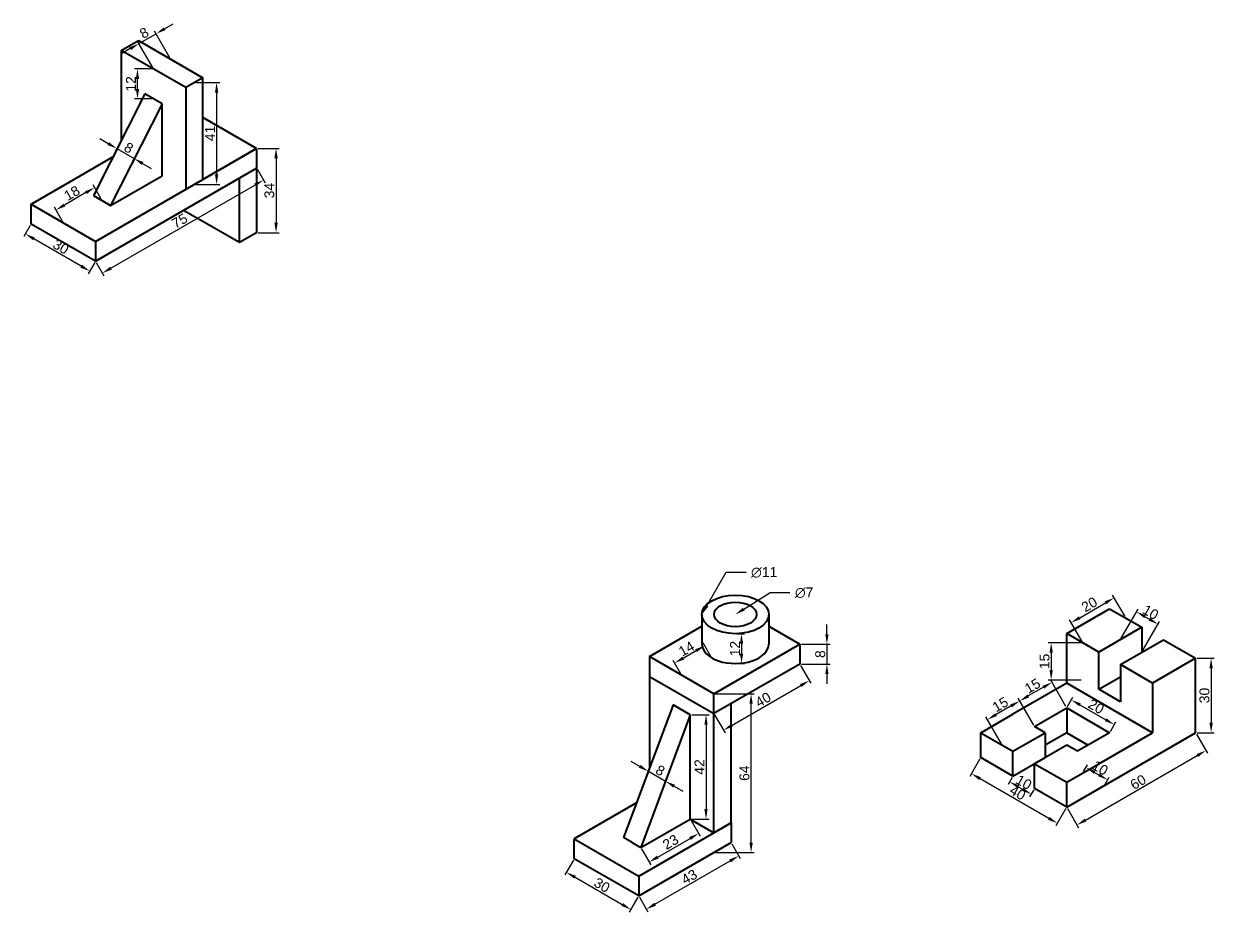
# Model space of a CAD drawing. Header units: millimetres. Extents: x 2913 to 4784, y 824 to 1617.
# Drawn here: x 4304.2 to 4784.1, y 1205.5 to 1563.6 of the extents above; entities that cross this region are included whole.
import ezdxf
from ezdxf import colors
from ezdxf.entities.mleader import LeaderData, LeaderLine
from ezdxf.math import Vec2, Vec3

# ---------------------------------------------------------------- set-up
doc = ezdxf.new("R2010")
doc.units = ezdxf.units.MM
doc.layers.add('Thick', color=7, linetype='Continuous', lineweight=40)
doc.styles.get("Standard").update_dxf_attribs({"font": 'arial.ttf'})
doc.dimstyles.new('ISO-25', dxfattribs={"dimtxt": 4, "dimasz": 4, "dimexe": 1.25, "dimexo": 0.625, "dimtad": 1, "dimtxsty": 'Standard', "dimcen": 2.5, "dimadec": 0, "dimazin": 0, "dimtfac": 1, "dimtmove": 0, "dimatfit": 3, "dimfxl": 1, "dimarcsym": 0})

# ---------------------------------------------------------------- blocks, each defined once
blk = doc.blocks.new('*D25')
at = {"color": 0, "lineweight": -2, "transparency": 16777216}
for p, q in [((4724.96, 1288.36), (4727.14, 1292.14)), ((4729.98, 1289.05), (4740.37, 1283.05)), ((4742.28, 1278.36), (4744.46, 1282.14))]:
    blk.add_line(p, q, dxfattribs=at)
at = {"color": 0, "transparency": 16777216}
for points in [[(4730.31, 1289.63), (4729.65, 1288.48), (4726.52, 1291.05)], [(4740.71, 1283.63), (4740.04, 1282.48), (4743.84, 1281.05)]]:
    blk.add_solid(points, dxfattribs=at)
at = {"layer": 'Defpoints', "color": 0, "transparency": 16777216}
for p in [(4724.65, 1287.81), (4741.97, 1277.81), (4743.84, 1281.05)]:
    blk.add_point(p, dxfattribs=at)
at = {"color": 0, "transparency": 16777216, "insert": (4736.51, 1288.36), "char_height": 4, "attachment_point": 5, "rotation": 330}
blk.add_mtext('20', dxfattribs=at)
blk = doc.blocks.new('*D26')
at = {"color": 0, "lineweight": -2, "transparency": 16777216}
for p, q in [((4731.45, 1262.11), (4733.07, 1264.91)), ((4735.91, 1261.82), (4737.64, 1260.82)), ((4740.11, 1257.11), (4741.73, 1259.91))]:
    blk.add_line(p, q, dxfattribs=at)
at = {"color": 0, "transparency": 16777216}
for points in [[(4736.24, 1262.4), (4735.58, 1261.25), (4732.45, 1263.82)], [(4737.97, 1261.4), (4737.31, 1260.25), (4741.11, 1258.82)]]:
    blk.add_solid(points, dxfattribs=at)
at = {"layer": 'Defpoints', "color": 0, "transparency": 16777216}
for p in [(4731.14, 1261.56), (4741.11, 1258.82), (4739.8, 1256.56)]:
    blk.add_point(p, dxfattribs=at)
at = {"color": 0, "transparency": 16777216, "insert": (4738.11, 1263.63), "char_height": 4, "attachment_point": 5, "rotation": 330}
blk.add_mtext('10', dxfattribs=at)
blk = doc.blocks.new('*D27')
at = {"color": 0, "lineweight": -2, "transparency": 16777216}
for p, q in [((4776.92, 1277.27), (4781.39, 1269.53)), ((4732.27, 1242.61), (4777.3, 1268.61)), ((4724.96, 1247.27), (4729.43, 1239.53))]:
    blk.add_line(p, q, dxfattribs=at)
at = {"color": 0, "transparency": 16777216}
for points in [[(4776.97, 1269.19), (4777.63, 1268.03), (4780.77, 1270.61)], [(4731.93, 1243.19), (4732.6, 1242.03), (4728.8, 1240.61)]]:
    blk.add_solid(points, dxfattribs=at)
at = {"layer": 'Defpoints', "color": 0, "transparency": 16777216}
for p in [(4776.61, 1277.81), (4780.77, 1270.61), (4724.65, 1247.81)]:
    blk.add_point(p, dxfattribs=at)
at = {"color": 0, "transparency": 16777216, "insert": (4753.45, 1257.92), "char_height": 4, "attachment_point": 5, "rotation": 30}
blk.add_mtext('60', dxfattribs=at)
blk = doc.blocks.new('*D28')
at = {"color": 0, "lineweight": -2, "transparency": 16777216}
for p, q in [((4730.52, 1314.06), (4717.14, 1314.06)), ((4718.39, 1310.06), (4718.39, 1303.06)), ((4730.52, 1299.06), (4717.14, 1299.06))]:
    blk.add_line(p, q, dxfattribs=at)
at = {"color": 0, "transparency": 16777216}
for points in [[(4717.72, 1310.06), (4719.06, 1310.06), (4718.39, 1314.06)], [(4717.72, 1303.06), (4719.06, 1303.06), (4718.39, 1299.06)]]:
    blk.add_solid(points, dxfattribs=at)
at = {"layer": 'Defpoints', "color": 0, "transparency": 16777216}
for p in [(4731.14, 1314.06), (4718.39, 1299.06), (4731.14, 1299.06)]:
    blk.add_point(p, dxfattribs=at)
at = {"color": 0, "transparency": 16777216, "insert": (4715.72, 1306.56), "char_height": 4, "attachment_point": 5, "rotation": 90}
blk.add_mtext('15', dxfattribs=at)
blk = doc.blocks.new('*D29')
at = {"color": 0, "lineweight": -2, "transparency": 16777216}
for p, q in [((4729.92, 1324.18), (4740.31, 1330.18)), ((4748.15, 1324.61), (4743.15, 1333.27)), ((4730.83, 1314.61), (4725.83, 1323.27))]:
    blk.add_line(p, q, dxfattribs=at)
at = {"color": 0, "transparency": 16777216}
for points in [[(4739.98, 1330.76), (4740.64, 1329.61), (4743.77, 1332.18)], [(4729.58, 1324.76), (4730.25, 1323.61), (4726.45, 1322.18)]]:
    blk.add_solid(points, dxfattribs=at)
at = {"layer": 'Defpoints', "color": 0, "transparency": 16777216}
for p in [(4743.77, 1332.18), (4748.46, 1324.06), (4731.14, 1314.06)]:
    blk.add_point(p, dxfattribs=at)
at = {"color": 0, "transparency": 16777216, "insert": (4733.78, 1329.49), "char_height": 4, "attachment_point": 5, "rotation": 30}
blk.add_mtext('20', dxfattribs=at)
blk = doc.blocks.new('*D30')
at = {"color": 0, "lineweight": -2, "transparency": 16777216}
for p, q in [((4746.61, 1315.86), (4753.42, 1327.65)), ((4756.26, 1324.57), (4757.99, 1323.57)), ((4755.27, 1310.86), (4762.08, 1322.65))]:
    blk.add_line(p, q, dxfattribs=at)
at = {"color": 0, "transparency": 16777216}
for points in [[(4756.59, 1325.14), (4755.92, 1323.99), (4752.79, 1326.57)], [(4758.32, 1324.14), (4757.65, 1322.99), (4761.45, 1321.57)]]:
    blk.add_solid(points, dxfattribs=at)
at = {"layer": 'Defpoints', "color": 0, "transparency": 16777216}
for p in [(4761.45, 1321.57), (4746.3, 1315.31), (4754.96, 1310.31)]:
    blk.add_point(p, dxfattribs=at)
at = {"color": 0, "transparency": 16777216, "insert": (4758.46, 1326.38), "char_height": 4, "attachment_point": 5, "rotation": 330}
blk.add_mtext('10', dxfattribs=at)
blk = doc.blocks.new('*D31')
at = {"color": 0, "lineweight": -2, "transparency": 16777216}
for p, q in [((4777.23, 1307.81), (4784.11, 1307.81)), ((4782.86, 1303.81), (4782.86, 1281.81)), ((4777.23, 1277.81), (4784.11, 1277.81))]:
    blk.add_line(p, q, dxfattribs=at)
at = {"color": 0, "transparency": 16777216}
for points in [[(4782.19, 1303.81), (4783.52, 1303.81), (4782.86, 1307.81)], [(4782.19, 1281.81), (4783.52, 1281.81), (4782.86, 1277.81)]]:
    blk.add_solid(points, dxfattribs=at)
at = {"layer": 'Defpoints', "color": 0, "transparency": 16777216}
for p in [(4776.61, 1307.81), (4776.61, 1277.81), (4782.86, 1277.81)]:
    blk.add_point(p, dxfattribs=at)
at = {"color": 0, "transparency": 16777216, "insert": (4780.19, 1292.81), "char_height": 4, "attachment_point": 5, "rotation": 90}
blk.add_mtext('30', dxfattribs=at)
blk = doc.blocks.new('*D32')
at = {"color": 0, "lineweight": -2, "transparency": 16777216}
for p, q in [((4711.34, 1280.86), (4705.08, 1291.7)), ((4702.24, 1288.62), (4696.18, 1285.12)), ((4698.35, 1273.36), (4692.09, 1284.2))]:
    blk.add_line(p, q, dxfattribs=at)
at = {"color": 0, "transparency": 16777216}
for points in [[(4701.91, 1289.2), (4702.57, 1288.04), (4705.71, 1290.62)], [(4695.85, 1285.7), (4696.51, 1284.54), (4692.72, 1283.12)]]:
    blk.add_solid(points, dxfattribs=at)
at = {"layer": 'Defpoints', "color": 0, "transparency": 16777216}
for p in [(4692.72, 1283.12), (4711.65, 1280.31), (4698.66, 1272.81)]:
    blk.add_point(p, dxfattribs=at)
at = {"color": 0, "transparency": 16777216, "insert": (4697.88, 1289.18), "char_height": 4, "attachment_point": 5, "rotation": 30}
blk.add_mtext('15', dxfattribs=at)
blk = doc.blocks.new('*D33')
at = {"color": 0, "lineweight": -2, "transparency": 16777216}
for p, q in [((4715.23, 1296.12), (4709.17, 1292.62)), ((4724.33, 1288.36), (4718.07, 1299.2)), ((4711.34, 1280.86), (4705.08, 1291.7))]:
    blk.add_line(p, q, dxfattribs=at)
at = {"color": 0, "transparency": 16777216}
for points in [[(4714.9, 1296.7), (4715.57, 1295.54), (4718.7, 1298.12)], [(4708.84, 1293.2), (4709.5, 1292.04), (4705.71, 1290.62)]]:
    blk.add_solid(points, dxfattribs=at)
at = {"layer": 'Defpoints', "color": 0, "transparency": 16777216}
for p in [(4705.71, 1290.62), (4724.65, 1287.81), (4711.65, 1280.31)]:
    blk.add_point(p, dxfattribs=at)
at = {"color": 0, "transparency": 16777216, "insert": (4710.87, 1296.68), "char_height": 4, "attachment_point": 5, "rotation": 30}
blk.add_mtext('15', dxfattribs=at)
blk = doc.blocks.new('*D34')
at = {"color": 0, "lineweight": -2, "transparency": 16777216}
for p, q in [((4689.69, 1267.27), (4685.62, 1260.22)), ((4689.71, 1259.3), (4717.42, 1243.3)), ((4724.33, 1247.27), (4720.26, 1240.22))]:
    blk.add_line(p, q, dxfattribs=at)
at = {"color": 0, "transparency": 16777216}
for points in [[(4690.04, 1259.88), (4689.38, 1258.73), (4686.24, 1261.3)], [(4717.75, 1243.88), (4717.09, 1242.73), (4720.89, 1241.3)]]:
    blk.add_solid(points, dxfattribs=at)
at = {"layer": 'Defpoints', "color": 0, "transparency": 16777216}
for p in [(4690, 1267.81), (4724.65, 1247.81), (4720.89, 1241.3)]:
    blk.add_point(p, dxfattribs=at)
at = {"color": 0, "transparency": 16777216, "insert": (4704.9, 1253.61), "char_height": 4, "attachment_point": 5, "rotation": 330}
blk.add_mtext('40', dxfattribs=at)
blk = doc.blocks.new('*D35')
at = {"color": 0, "lineweight": -2, "transparency": 16777216}
for p, q in [((4702.68, 1259.77), (4701.05, 1256.95)), ((4705.14, 1256.03), (4706.87, 1255.03)), ((4711.34, 1254.77), (4709.71, 1251.95))]:
    blk.add_line(p, q, dxfattribs=at)
at = {"color": 0, "transparency": 16777216}
for points in [[(4705.47, 1256.61), (4704.81, 1255.45), (4701.68, 1258.03)], [(4707.21, 1255.61), (4706.54, 1254.45), (4710.34, 1253.03)]]:
    blk.add_solid(points, dxfattribs=at)
at = {"layer": 'Defpoints', "color": 0, "transparency": 16777216}
for p in [(4702.99, 1260.31), (4710.34, 1253.03), (4711.65, 1255.31)]:
    blk.add_point(p, dxfattribs=at)
at = {"color": 0, "transparency": 16777216, "insert": (4707.34, 1257.84), "char_height": 4, "attachment_point": 5, "rotation": 330}
blk.add_mtext('10', dxfattribs=at)
blk = doc.blocks.new('*D62')
at = {"color": 0, "lineweight": -2, "transparency": 16777216}
for p, q in [((4363.11, 1549.91), (4356.9, 1560.67)), ((4360.99, 1561.59), (4364.46, 1563.59)), ((4356.19, 1545.91), (4349.97, 1556.67)), ((4350.6, 1555.59), (4357.53, 1559.59)), ((4347.14, 1553.59), (4343.67, 1551.59))]:
    blk.add_line(p, q, dxfattribs=at)
at = {"color": 0, "transparency": 16777216}
for points in [[(4360.66, 1562.16), (4361.33, 1561.01), (4357.53, 1559.59)], [(4346.8, 1554.16), (4347.47, 1553.01), (4350.6, 1555.59)]]:
    blk.add_solid(points, dxfattribs=at)
at = {"layer": 'Defpoints', "color": 0, "transparency": 16777216}
for p in [(4357.53, 1559.59), (4356.5, 1545.37), (4363.43, 1549.37)]:
    blk.add_point(p, dxfattribs=at)
at = {"color": 0, "transparency": 16777216, "insert": (4352.73, 1559.9), "char_height": 4, "attachment_point": 5, "rotation": 30}
blk.add_mtext('8', dxfattribs=at)
blk = doc.blocks.new('*D63')
at = {"color": 0, "lineweight": -2, "transparency": 16777216}
for p, q in [((4355.87, 1545.37), (4348.77, 1545.37)), ((4350.02, 1537.37), (4350.02, 1541.37)), ((4355.87, 1533.37), (4348.77, 1533.37))]:
    blk.add_line(p, q, dxfattribs=at)
at = {"color": 0, "transparency": 16777216}
for points in [[(4349.36, 1541.37), (4350.69, 1541.37), (4350.02, 1545.37)], [(4349.36, 1537.37), (4350.69, 1537.37), (4350.02, 1533.37)]]:
    blk.add_solid(points, dxfattribs=at)
at = {"layer": 'Defpoints', "color": 0, "transparency": 16777216}
for p in [(4350.02, 1545.37), (4356.5, 1545.37), (4356.5, 1533.37)]:
    blk.add_point(p, dxfattribs=at)
at = {"color": 0, "transparency": 16777216, "insert": (4347.39, 1539.37), "char_height": 4, "attachment_point": 5, "rotation": 90}
blk.add_mtext('12', dxfattribs=at)
blk = doc.blocks.new('*D64')
at = {"color": 0, "lineweight": -2, "transparency": 16777216}
for p, q in [((4398.69, 1513.37), (4407.15, 1513.37)), ((4405.9, 1509.37), (4405.9, 1483.37)), ((4398.69, 1479.37), (4407.15, 1479.37))]:
    blk.add_line(p, q, dxfattribs=at)
at = {"color": 0, "transparency": 16777216}
for points in [[(4405.23, 1509.37), (4406.56, 1509.37), (4405.9, 1513.37)], [(4405.23, 1483.37), (4406.56, 1483.37), (4405.9, 1479.37)]]:
    blk.add_solid(points, dxfattribs=at)
at = {"layer": 'Defpoints', "color": 0, "transparency": 16777216}
for p in [(4398.07, 1513.37), (4398.07, 1479.37), (4405.9, 1479.37)]:
    blk.add_point(p, dxfattribs=at)
at = {"color": 0, "transparency": 16777216, "insert": (4403.23, 1496.37), "char_height": 4, "attachment_point": 5, "rotation": 90}
blk.add_mtext('34', dxfattribs=at)
blk = doc.blocks.new('*D65')
at = {"color": 0, "lineweight": -2, "transparency": 16777216}
for p, q in [((4306.82, 1482.33), (4304.2, 1477.79)), ((4327.35, 1465.88), (4308.29, 1476.88)), ((4332.8, 1467.33), (4330.19, 1462.79))]:
    blk.add_line(p, q, dxfattribs=at)
at = {"color": 0, "transparency": 16777216}
for points in [[(4308.63, 1477.45), (4307.96, 1476.3), (4304.83, 1478.88)], [(4327.68, 1466.45), (4327.01, 1465.3), (4330.81, 1463.88)]]:
    blk.add_solid(points, dxfattribs=at)
at = {"layer": 'Defpoints', "color": 0, "transparency": 16777216}
for p in [(4304.83, 1478.88), (4307.14, 1482.87), (4333.12, 1467.87)]:
    blk.add_point(p, dxfattribs=at)
at = {"color": 0, "transparency": 16777216, "insert": (4319.15, 1473.69), "char_height": 4, "attachment_point": 5, "rotation": 330}
blk.add_mtext('30', dxfattribs=at)
blk = doc.blocks.new('*D66')
at = {"color": 0, "lineweight": -2, "transparency": 16777216}
for p, q in [((4398.38, 1504.83), (4401.45, 1499.51)), ((4339.34, 1465.09), (4397.36, 1498.59)), ((4333.43, 1467.33), (4336.5, 1462.01))]:
    blk.add_line(p, q, dxfattribs=at)
at = {"color": 0, "transparency": 16777216}
for points in [[(4397.03, 1499.17), (4397.7, 1498.01), (4400.83, 1500.59)], [(4339.01, 1465.67), (4339.67, 1464.51), (4335.87, 1463.09)]]:
    blk.add_solid(points, dxfattribs=at)
at = {"layer": 'Defpoints', "color": 0, "transparency": 16777216}
for p in [(4398.07, 1505.37), (4400.83, 1500.59), (4333.12, 1467.87)]:
    blk.add_point(p, dxfattribs=at)
at = {"color": 0, "transparency": 16777216, "insert": (4367.02, 1484.14), "char_height": 4, "attachment_point": 5, "rotation": 30}
blk.add_mtext('75', dxfattribs=at)
blk = doc.blocks.new('*D67')
at = {"color": 0, "lineweight": -2, "transparency": 16777216}
for p, q in [((4338.26, 1515.27), (4334.79, 1517.27)), ((4342.33, 1514.33), (4341.1, 1512.19)), ((4341.72, 1513.27), (4348.65, 1509.27)), ((4349.26, 1510.33), (4348.02, 1508.19)), ((4352.11, 1507.27), (4355.58, 1505.27))]:
    blk.add_line(p, q, dxfattribs=at)
at = {"color": 0, "transparency": 16777216}
for points in [[(4338.59, 1515.85), (4337.92, 1514.7), (4341.72, 1513.27)], [(4352.45, 1507.85), (4351.78, 1506.7), (4348.65, 1509.27)]]:
    blk.add_solid(points, dxfattribs=at)
at = {"layer": 'Defpoints', "color": 0, "transparency": 16777216}
for p in [(4342.64, 1514.87), (4348.65, 1509.27), (4349.57, 1510.87)]:
    blk.add_point(p, dxfattribs=at)
at = {"color": 0, "transparency": 16777216, "insert": (4346.52, 1513.58), "char_height": 4, "attachment_point": 5, "rotation": 330}
blk.add_mtext('8', dxfattribs=at)
blk = doc.blocks.new('*D68')
at = {"color": 0, "lineweight": -2, "transparency": 16777216}
for p, q in [((4335.4, 1492.91), (4332.11, 1498.61)), ((4329.27, 1495.53), (4320.61, 1490.53)), ((4319.81, 1483.91), (4316.52, 1489.61))]:
    blk.add_line(p, q, dxfattribs=at)
at = {"color": 0, "transparency": 16777216}
for points in [[(4328.94, 1496.11), (4329.6, 1494.96), (4332.73, 1497.53)], [(4320.28, 1491.11), (4320.94, 1489.96), (4317.14, 1488.53)]]:
    blk.add_solid(points, dxfattribs=at)
at = {"layer": 'Defpoints', "color": 0, "transparency": 16777216}
for p in [(4317.14, 1488.53), (4335.71, 1492.37), (4320.13, 1483.37)]:
    blk.add_point(p, dxfattribs=at)
at = {"color": 0, "transparency": 16777216, "insert": (4323.61, 1495.34), "char_height": 4, "attachment_point": 5, "rotation": 30}
blk.add_mtext('18', dxfattribs=at)
blk = doc.blocks.new('*D69')
at = {"color": 0, "lineweight": -2, "transparency": 16777216}
for p, q in [((4373.58, 1539.87), (4383.17, 1539.87)), ((4381.92, 1535.87), (4381.92, 1502.87)), ((4373.58, 1498.87), (4383.17, 1498.87))]:
    blk.add_line(p, q, dxfattribs=at)
at = {"color": 0, "transparency": 16777216}
for points in [[(4381.26, 1535.87), (4382.59, 1535.87), (4381.92, 1539.87)], [(4381.26, 1502.87), (4382.59, 1502.87), (4381.92, 1498.87)]]:
    blk.add_solid(points, dxfattribs=at)
at = {"layer": 'Defpoints', "color": 0, "transparency": 16777216}
for p in [(4372.95, 1539.87), (4372.95, 1498.87), (4381.92, 1498.87)]:
    blk.add_point(p, dxfattribs=at)
at = {"color": 0, "transparency": 16777216, "insert": (4379.29, 1519.37), "char_height": 4, "attachment_point": 5, "rotation": 90}
blk.add_mtext('41', dxfattribs=at)
blk = doc.blocks.new('*D70')
at = {"color": 0, "lineweight": -2, "transparency": 16777216}
for p, q in [((4617.36, 1304.96), (4621.53, 1297.74)), ((4589.73, 1280.82), (4617.44, 1296.82)), ((4582.72, 1284.96), (4586.89, 1277.74))]:
    blk.add_line(p, q, dxfattribs=at)
at = {"color": 0, "transparency": 16777216}
for points in [[(4617.11, 1297.4), (4617.77, 1296.24), (4620.91, 1298.82)], [(4589.4, 1281.4), (4590.06, 1280.24), (4586.26, 1278.82)]]:
    blk.add_solid(points, dxfattribs=at)
at = {"layer": 'Defpoints', "color": 0, "transparency": 16777216}
for p in [(4617.05, 1305.5), (4620.91, 1298.82), (4582.41, 1285.5)]:
    blk.add_point(p, dxfattribs=at)
at = {"color": 0, "transparency": 16777216, "insert": (4602.25, 1291.13), "char_height": 4, "attachment_point": 5, "rotation": 30}
blk.add_mtext('40', dxfattribs=at)
blk = doc.blocks.new('*D71')
at = {"color": 0, "lineweight": -2, "transparency": 16777216}
for p, q in [((4552.53, 1264.25), (4549.06, 1266.25)), ((4555.99, 1262.25), (4562.92, 1258.25)), ((4555.68, 1261.71), (4555.37, 1261.17)), ((4563.23, 1258.79), (4563.54, 1259.34)), ((4566.38, 1256.25), (4569.85, 1254.25))]:
    blk.add_line(p, q, dxfattribs=at)
at = {"color": 0, "transparency": 16777216}
for points in [[(4552.86, 1264.83), (4552.19, 1263.68), (4555.99, 1262.25)], [(4566.72, 1256.83), (4566.05, 1255.68), (4562.92, 1258.25)]]:
    blk.add_solid(points, dxfattribs=at)
at = {"layer": 'Defpoints', "color": 0, "transparency": 16777216}
for p in [(4555.99, 1262.25), (4562.92, 1258.25), (4562.92, 1258.25)]:
    blk.add_point(p, dxfattribs=at)
at = {"color": 0, "transparency": 16777216, "insert": (4560.79, 1262.56), "char_height": 4, "attachment_point": 5, "rotation": 330}
blk.add_mtext('8', dxfattribs=at)
blk = doc.blocks.new('*D72')
at = {"color": 0, "lineweight": -2, "transparency": 16777216}
for p, q in [((4573.19, 1242.46), (4576.87, 1236.1)), ((4559.79, 1227.68), (4572.78, 1235.18)), ((4553.27, 1230.96), (4556.95, 1224.6))]:
    blk.add_line(p, q, dxfattribs=at)
at = {"color": 0, "transparency": 16777216}
for points in [[(4572.44, 1235.76), (4573.11, 1234.6), (4576.24, 1237.18)], [(4559.45, 1228.26), (4560.12, 1227.1), (4556.32, 1225.68)]]:
    blk.add_solid(points, dxfattribs=at)
at = {"layer": 'Defpoints', "color": 0, "transparency": 16777216}
for p in [(4572.88, 1243), (4576.24, 1237.18), (4552.96, 1231.5)]:
    blk.add_point(p, dxfattribs=at)
at = {"color": 0, "transparency": 16777216, "insert": (4564.95, 1233.74), "char_height": 4, "attachment_point": 5, "rotation": 30}
blk.add_mtext('23', dxfattribs=at)
blk = doc.blocks.new('*D73')
at = {"color": 0, "lineweight": -2, "transparency": 16777216}
for p, q in [((4583.03, 1293.5), (4598.66, 1293.5)), ((4597.41, 1233.5), (4597.41, 1289.5)), ((4583.03, 1229.5), (4598.66, 1229.5))]:
    blk.add_line(p, q, dxfattribs=at)
at = {"color": 0, "transparency": 16777216}
for points in [[(4596.75, 1289.5), (4598.08, 1289.5), (4597.41, 1293.5)], [(4596.75, 1233.5), (4598.08, 1233.5), (4597.41, 1229.5)]]:
    blk.add_solid(points, dxfattribs=at)
at = {"layer": 'Defpoints', "color": 0, "transparency": 16777216}
for p in [(4582.41, 1293.5), (4597.41, 1293.5), (4582.41, 1229.5)]:
    blk.add_point(p, dxfattribs=at)
at = {"color": 0, "transparency": 16777216, "insert": (4594.75, 1261.5), "char_height": 4, "attachment_point": 5, "rotation": 90}
blk.add_mtext('64', dxfattribs=at)
blk = doc.blocks.new('*D74')
at = {"color": 0, "lineweight": -2, "transparency": 16777216}
for p, q in [((4589.65, 1232.96), (4593.05, 1227.06)), ((4558.65, 1208.64), (4588.97, 1226.14)), ((4552.41, 1211.46), (4555.82, 1205.56))]:
    blk.add_line(p, q, dxfattribs=at)
at = {"color": 0, "transparency": 16777216}
for points in [[(4588.63, 1226.72), (4589.3, 1225.56), (4592.43, 1228.14)], [(4558.32, 1209.22), (4558.99, 1208.06), (4555.19, 1206.64)]]:
    blk.add_solid(points, dxfattribs=at)
at = {"layer": 'Defpoints', "color": 0, "transparency": 16777216}
for p in [(4589.33, 1233.5), (4592.43, 1228.14), (4552.09, 1212)]:
    blk.add_point(p, dxfattribs=at)
at = {"color": 0, "transparency": 16777216, "insert": (4572.48, 1219.7), "char_height": 4, "attachment_point": 5, "rotation": 30}
blk.add_mtext('43', dxfattribs=at)
blk = doc.blocks.new('*D75')
at = {"color": 0, "lineweight": -2, "transparency": 16777216}
for p, q in [((4525.8, 1226.46), (4522.34, 1220.46)), ((4526.42, 1219.54), (4545.48, 1208.54)), ((4551.78, 1211.46), (4548.32, 1205.46))]:
    blk.add_line(p, q, dxfattribs=at)
at = {"color": 0, "transparency": 16777216}
for points in [[(4526.76, 1220.12), (4526.09, 1218.96), (4522.96, 1221.54)], [(4545.81, 1209.12), (4545.14, 1207.96), (4548.94, 1206.54)]]:
    blk.add_solid(points, dxfattribs=at)
at = {"layer": 'Defpoints', "color": 0, "transparency": 16777216}
for p in [(4526.11, 1227), (4552.09, 1212), (4548.94, 1206.54)]:
    blk.add_point(p, dxfattribs=at)
at = {"color": 0, "transparency": 16777216, "insert": (4537.29, 1216.35), "char_height": 4, "attachment_point": 5, "rotation": 330}
blk.add_mtext('30', dxfattribs=at)
blk = doc.blocks.new('*D76')
at = {"color": 0, "lineweight": -2, "transparency": 16777216}
for p, q in [((4570.05, 1307.89), (4575.25, 1310.89)), ((4581.23, 1308.54), (4578.09, 1313.98)), ((4569.1, 1301.54), (4565.97, 1306.98))]:
    blk.add_line(p, q, dxfattribs=at)
at = {"color": 0, "transparency": 16777216}
for points in [[(4574.92, 1311.47), (4575.58, 1310.32), (4578.72, 1312.89)], [(4569.72, 1308.47), (4570.39, 1307.32), (4566.59, 1305.89)]]:
    blk.add_solid(points, dxfattribs=at)
at = {"layer": 'Defpoints', "color": 0, "transparency": 16777216}
for p in [(4578.72, 1312.89), (4581.54, 1308), (4569.41, 1301)]:
    blk.add_point(p, dxfattribs=at)
at = {"color": 0, "transparency": 16777216, "insert": (4571.34, 1311.67), "char_height": 4, "attachment_point": 5, "rotation": 30}
blk.add_mtext('14', dxfattribs=at)
blk = doc.blocks.new('*D77')
at = {"color": 0, "lineweight": -2, "transparency": 16777216}
for p, q in [((4627.98, 1317.5), (4627.98, 1321.5)), ((4617.67, 1313.5), (4629.23, 1313.5)), ((4627.98, 1313.5), (4627.98, 1305.5)), ((4617.67, 1305.5), (4629.23, 1305.5)), ((4627.98, 1301.5), (4627.98, 1297.5))]:
    blk.add_line(p, q, dxfattribs=at)
at = {"color": 0, "transparency": 16777216}
for points in [[(4627.31, 1317.5), (4628.64, 1317.5), (4627.98, 1313.5)], [(4627.31, 1301.5), (4628.64, 1301.5), (4627.98, 1305.5)]]:
    blk.add_solid(points, dxfattribs=at)
at = {"layer": 'Defpoints', "color": 0, "transparency": 16777216}
for p in [(4617.05, 1313.5), (4617.05, 1305.5), (4627.98, 1305.5)]:
    blk.add_point(p, dxfattribs=at)
at = {"color": 0, "transparency": 16777216, "insert": (4625.31, 1309.5), "char_height": 4, "attachment_point": 5, "rotation": 90}
blk.add_mtext('8', dxfattribs=at)
blk = doc.blocks.new('*D78')
at = {"color": 0, "lineweight": -2, "transparency": 16777216}
for p, q in [((4573.5, 1285), (4580.49, 1285)), ((4579.24, 1281), (4579.24, 1247)), ((4573.5, 1243), (4580.49, 1243))]:
    blk.add_line(p, q, dxfattribs=at)
at = {"color": 0, "transparency": 16777216}
for points in [[(4578.57, 1281), (4579.9, 1281), (4579.24, 1285)], [(4578.57, 1247), (4579.9, 1247), (4579.24, 1243)]]:
    blk.add_solid(points, dxfattribs=at)
at = {"layer": 'Defpoints', "color": 0, "transparency": 16777216}
for p in [(4572.88, 1285), (4572.88, 1243), (4579.24, 1243)]:
    blk.add_point(p, dxfattribs=at)
at = {"color": 0, "transparency": 16777216, "insert": (4576.61, 1264), "char_height": 4, "attachment_point": 5, "rotation": 90}
blk.add_mtext('42', dxfattribs=at)
blk = doc.blocks.new('*D79')
at = {"color": 0, "lineweight": -2, "transparency": 16777216}
for p, q in [((4591.69, 1317.72), (4594.8, 1317.72)), ((4593.55, 1313.72), (4593.55, 1309.72)), ((4591.69, 1305.72), (4594.8, 1305.72))]:
    blk.add_line(p, q, dxfattribs=at)
at = {"color": 0, "transparency": 16777216}
for points in [[(4592.88, 1313.72), (4594.21, 1313.72), (4593.55, 1317.72)], [(4592.88, 1309.72), (4594.21, 1309.72), (4593.55, 1305.72)]]:
    blk.add_solid(points, dxfattribs=at)
at = {"layer": 'Defpoints', "color": 0, "transparency": 16777216}
for p in [(4591.07, 1317.72), (4591.07, 1305.72), (4593.55, 1305.72)]:
    blk.add_point(p, dxfattribs=at)
at = {"color": 0, "transparency": 16777216, "insert": (4590.91, 1311.72), "char_height": 4, "attachment_point": 5, "rotation": 90}
blk.add_mtext('12', dxfattribs=at)

msp = doc.modelspace()

# ---------------------------------------------------------------- linework, layer by layer
at = {"layer": 'Thick'}
for p, q in [((4343.509, 1552.869), (4350.437, 1556.869)), ((4350.437, 1556.869), (4376.417, 1541.869)), ((4369.489, 1537.869), (4343.509, 1552.869)), ((4343.509, 1552.869), (4343.509, 1516.578)), ((4376.417, 1541.869), (4369.489, 1537.869)), ((4376.417, 1500.869), (4376.417, 1541.869)), ((4369.489, 1537.869), (4369.489, 1496.869)), ((4353.035, 1535.369), (4332.25, 1494.369)), ((4359.963, 1531.369), (4339.178, 1490.369)), ((4359.963, 1531.369), (4353.035, 1535.369)), ((4359.963, 1502.369), (4359.963, 1531.369)), ((4398.068, 1513.369), (4376.417, 1525.869)), ((4333.116, 1475.869), (4398.068, 1513.369)), ((4398.068, 1513.369), (4376.417, 1500.869)), ((4398.068, 1513.369), (4398.068, 1505.369)), ((4322.724, 1499.869), (4340.134, 1509.921)), ((4333.116, 1467.869), (4398.068, 1505.369)), ((4339.178, 1490.369), (4359.963, 1502.369)), ((4398.068, 1505.369), (4398.068, 1479.369)), ((4307.135, 1490.869), (4322.724, 1499.869)), ((4391.14, 1475.369), (4391.14, 1501.369)), ((4332.25, 1494.369), (4339.178, 1490.369)), ((4307.135, 1482.869), (4307.135, 1490.869)), ((4307.135, 1490.869), (4333.116, 1475.869)), ((4391.14, 1475.369), (4368.623, 1488.369)), ((4333.116, 1467.869), (4307.135, 1482.869)), ((4398.068, 1479.369), (4391.14, 1475.369)), ((4333.116, 1475.869), (4333.116, 1467.869)), ((4577.593, 1325.503), (4577.593, 1313.503)), ((4604.538, 1325.503), (4604.538, 1313.503)), ((4724.645, 1317.815), (4741.966, 1327.815)), ((4741.966, 1327.815), (4754.956, 1320.315)), ((4556.424, 1308.503), (4577.593, 1320.725)), ((4604.538, 1320.725), (4617.046, 1313.503)), ((4754.956, 1320.315), (4737.636, 1310.315)), ((4754.956, 1320.315), (4754.956, 1310.315)), ((4737.636, 1310.315), (4724.645, 1317.815)), ((4724.645, 1302.815), (4724.645, 1317.815)), ((4746.296, 1305.315), (4763.616, 1315.315)), ((4763.616, 1315.315), (4776.607, 1307.815)), ((4582.405, 1293.503), (4617.046, 1313.503)), ((4617.046, 1313.503), (4617.046, 1305.503)), ((4737.636, 1295.315), (4737.636, 1310.315)), ((4582.405, 1293.503), (4556.424, 1308.503)), ((4556.424, 1308.503), (4556.424, 1300.503)), ((4617.046, 1305.503), (4582.405, 1285.503)), ((4776.607, 1307.815), (4759.286, 1297.815)), ((4776.607, 1277.815), (4776.607, 1307.815)), ((4724.645, 1297.815), (4724.645, 1302.815)), ((4759.286, 1297.815), (4746.296, 1305.315)), ((4746.296, 1305.315), (4746.296, 1290.315)), ((4556.424, 1300.503), (4582.405, 1285.503)), ((4556.424, 1300.503), (4556.424, 1263.416)), ((4724.645, 1297.815), (4702.995, 1285.315)), ((4759.286, 1277.815), (4724.645, 1297.815)), ((4737.636, 1295.315), (4746.296, 1300.315)), ((4759.286, 1297.815), (4759.286, 1282.815)), ((4582.405, 1237.503), (4582.405, 1293.503)), ((4746.296, 1290.315), (4737.636, 1295.315)), ((4746.296, 1290.315), (4737.636, 1295.315)), ((4565.951, 1289.003), (4546.032, 1235.503)), ((4572.879, 1285.003), (4565.951, 1289.003)), ((4589.333, 1241.503), (4589.333, 1289.503)), ((4711.655, 1280.315), (4724.645, 1287.815)), ((4724.645, 1287.815), (4741.966, 1277.815)), ((4724.645, 1287.815), (4724.645, 1277.815)), ((4572.879, 1285.003), (4552.96, 1231.503)), ((4572.879, 1243.003), (4572.879, 1285.003)), ((4690.004, 1277.815), (4702.995, 1285.315)), ((4759.286, 1282.815), (4759.286, 1277.815)), ((4690.004, 1267.815), (4690.004, 1277.815)), ((4690.004, 1277.815), (4702.995, 1270.315)), ((4702.995, 1270.315), (4715.985, 1277.815)), ((4715.985, 1277.815), (4711.655, 1280.315)), ((4724.645, 1277.815), (4715.985, 1272.815)), ((4715.985, 1277.815), (4715.985, 1267.815)), ((4724.645, 1247.815), (4776.607, 1277.815)), ((4724.645, 1277.815), (4733.306, 1272.815)), ((4741.966, 1277.815), (4728.975, 1270.315)), ((4737.636, 1265.315), (4759.286, 1277.815)), ((4724.645, 1272.815), (4711.655, 1265.315)), ((4728.975, 1270.315), (4724.645, 1272.815)), ((4702.995, 1260.315), (4690.004, 1267.815)), ((4702.995, 1260.315), (4702.995, 1270.315)), ((4702.995, 1260.315), (4715.985, 1267.815)), ((4711.655, 1255.315), (4711.655, 1265.315)), ((4711.655, 1265.315), (4724.645, 1257.815)), ((4724.645, 1257.815), (4737.636, 1265.315)), ((4724.645, 1247.815), (4724.645, 1257.815)), ((4724.645, 1247.815), (4711.655, 1255.315)), ((4551.249, 1249.515), (4526.113, 1235.003)), ((4552.96, 1231.503), (4572.879, 1243.003)), ((4572.879, 1243.003), (4582.405, 1237.503)), ((4582.405, 1237.503), (4589.333, 1241.503)), ((4589.333, 1241.503), (4582.405, 1237.503)), ((4589.333, 1241.503), (4589.333, 1233.503)), ((4526.113, 1227.003), (4526.113, 1235.003)), ((4526.113, 1235.003), (4552.094, 1220.003)), ((4549.496, 1233.503), (4546.032, 1235.503)), ((4549.496, 1233.503), (4552.96, 1231.503)), ((4552.094, 1220.003), (4582.405, 1237.503)), ((4552.094, 1212.003), (4589.333, 1233.503)), ((4552.094, 1212.003), (4526.113, 1227.003)), ((4552.094, 1220.003), (4552.094, 1212.003))]:
    msp.add_line(p, q, dxfattribs=at)
for major_axis in [(-13.472, 0), (-8.573, 0)]:
    msp.add_ellipse((4591.065, 1325.503), major_axis=major_axis, ratio=0.5773503, dxfattribs=at)
msp.add_ellipse((4591.065, 1313.503), major_axis=(-13.472, 0), ratio=0.5773503, start_param=0, end_param=3.1415927, dxfattribs=at)

# ---------------------------------------------------------------- dimensions: what is measured, and where the dimension line sits
for p1, p2, distance, picture, middle in [((4356.499, 1545.369), (4363.427, 1549.369), 11.799, '*D62', (4352.73, 1559.897)), ((4342.642, 1514.869), (4349.571, 1510.869), -1.843, '*D67', (4346.519, 1513.584)), ((4398.068, 1513.369), (4398.068, 1479.369), 7.829, '*D64', (4403.229, 1496.369)), ((4333.116, 1467.869), (4398.068, 1505.369), -5.517, '*D66', (4367.021, 1484.145)), ((4335.714, 1492.369), (4320.126, 1483.369), -5.962, '*D68', (4323.606, 1495.342)), ((4333.116, 1467.869), (4307.135, 1482.869), 4.612, '*D65', (4319.154, 1473.686)), ((4731.14, 1314.065), (4748.461, 1324.065), 9.374, '*D29', (4733.78, 1329.493)), ((4746.296, 1315.315), (4754.956, 1310.315), 12.991, '*D30', (4758.455, 1326.375)), ((4569.415, 1301.003), (4581.539, 1308.003), 5.648, '*D76', (4571.336, 1311.674)), ((4582.405, 1285.503), (4617.046, 1305.503), -7.719, '*D70', (4602.251, 1291.128)), ((4724.645, 1287.815), (4711.655, 1280.315), -11.899, '*D33', (4710.867, 1296.679)), ((4711.655, 1280.315), (4698.665, 1272.815), -11.899, '*D32', (4697.877, 1289.179)), ((4724.645, 1287.815), (4741.966, 1277.815), 3.74, '*D25', (4736.509, 1288.363)), ((4724.645, 1247.815), (4776.607, 1277.815), -8.317, '*D27', (4753.451, 1257.922)), ((4690.004, 1267.815), (4724.645, 1247.815), -7.519, '*D34', (4704.899, 1253.613)), ((4731.14, 1261.565), (4739.801, 1256.565), 2.609, '*D26', (4738.109, 1263.634)), ((4555.991, 1262.253), (4562.919, 1258.253), 0, '*D71', (4560.789, 1262.563)), ((4702.995, 1260.315), (4711.655, 1255.315), -2.636, '*D35', (4707.34, 1257.842)), ((4552.96, 1231.503), (4572.879, 1243.003), -6.724, '*D72', (4564.947, 1233.741)), ((4552.094, 1212.003), (4589.333, 1233.503), -6.193, '*D74', (4572.476, 1219.701)), ((4526.113, 1227.003), (4552.094, 1212.003), -6.306, '*D75', (4537.285, 1216.353))]:
    dim = msp.add_aligned_dim(p1=p1, p2=p2, distance=distance, dimstyle='ISO-25')
    dim.commit()
    dim.dimension.update_dxf_attribs({"geometry": picture, "text_midpoint": middle})
for base, p1, p2, picture, middle in [((4350.024, 1545.369), (4356.499, 1533.369), (4356.499, 1545.369), '*D63', (4347.391, 1539.369)), ((4381.925, 1498.869), (4372.953, 1539.869), (4372.953, 1498.869), '*D69', (4379.291, 1519.369)), ((4627.977, 1305.503), (4617.046, 1313.503), (4617.046, 1305.503), '*D77', (4625.309, 1309.503)), ((4593.548, 1305.725), (4591.065, 1317.725), (4591.065, 1305.725), '*D79', (4590.915, 1311.725)), ((4718.391, 1299.065), (4731.14, 1314.065), (4731.14, 1299.065), '*D28', (4715.724, 1306.565)), ((4782.856, 1277.815), (4776.607, 1307.815), (4776.607, 1277.815), '*D31', (4780.187, 1292.815)), ((4597.415, 1293.503), (4582.405, 1229.503), (4582.405, 1293.503), '*D73', (4594.747, 1261.503)), ((4579.238, 1243.003), (4572.879, 1285.003), (4572.879, 1243.003), '*D78', (4576.605, 1264.003))]:
    dim = msp.add_linear_dim(base=base, p1=p1, p2=p2, angle=90, dimstyle='ISO-25')
    dim.commit()
    dim.dimension.update_dxf_attribs({"geometry": picture, "text_midpoint": middle})

# ---------------------------------------------------------------- leaders
ml = msp.add_multileader_mtext('Standard')
ml.set_content('\\A1;{\\C256;∅11}', color=256)
ml.set_leader_properties()
ml.build(insert=Vec2(0, 0))
ctx = ml.context
ctx.base_point, ctx.plane_origin = Vec3(4595.396, 1342.482), Vec3(4577.593, 1325.503)
notes = []
notes.append((ctx, [(0, (1, 1, 0), (4587.396, 1342.482), (1, 0), 8, [(0, [(4577.593, 1325.503)], 0, [])])]))
ctx.mtext.insert, ctx.mtext.flow_direction = Vec3(4597.396, 1344.562), 5
ml = msp.add_multileader_mtext('Standard')
ml.set_content('\\A1;{\\C256;∅7}', color=256)
ml.set_leader_properties()
ml.build(insert=Vec2(0, 0))
ctx = ml.context
ctx.base_point, ctx.plane_origin = Vec3(4613.085, 1334.291), Vec3(4591.065, 1325.503)
notes.append((ctx, [(0, (1, 1, 0), (4605.085, 1334.291), (1, 0), 8, [(0, [(4591.065, 1325.503)], 0, [])])]))
ctx.mtext.insert, ctx.mtext.flow_direction = Vec3(4615.085, 1336.371), 5
for ctx, leaders in notes:
    for number, flags, end, landing, length, lines in leaders:
        leader = LeaderData()
        leader.index, (leader.has_last_leader_line, leader.has_dogleg_vector, leader.attachment_direction) = number, flags
        leader.last_leader_point, leader.dogleg_vector, leader.dogleg_length = Vec3(end), Vec3(landing), length
        for number, points, colour, breaks in lines:
            line = LeaderLine()
            line.index, line.vertices, line.color, line.breaks = number, Vec3.list(points), colors.encode_raw_color(colour), breaks
            leader.lines.append(line)
        ctx.leaders.append(leader)

doc.saveas('drawing.dxf')
